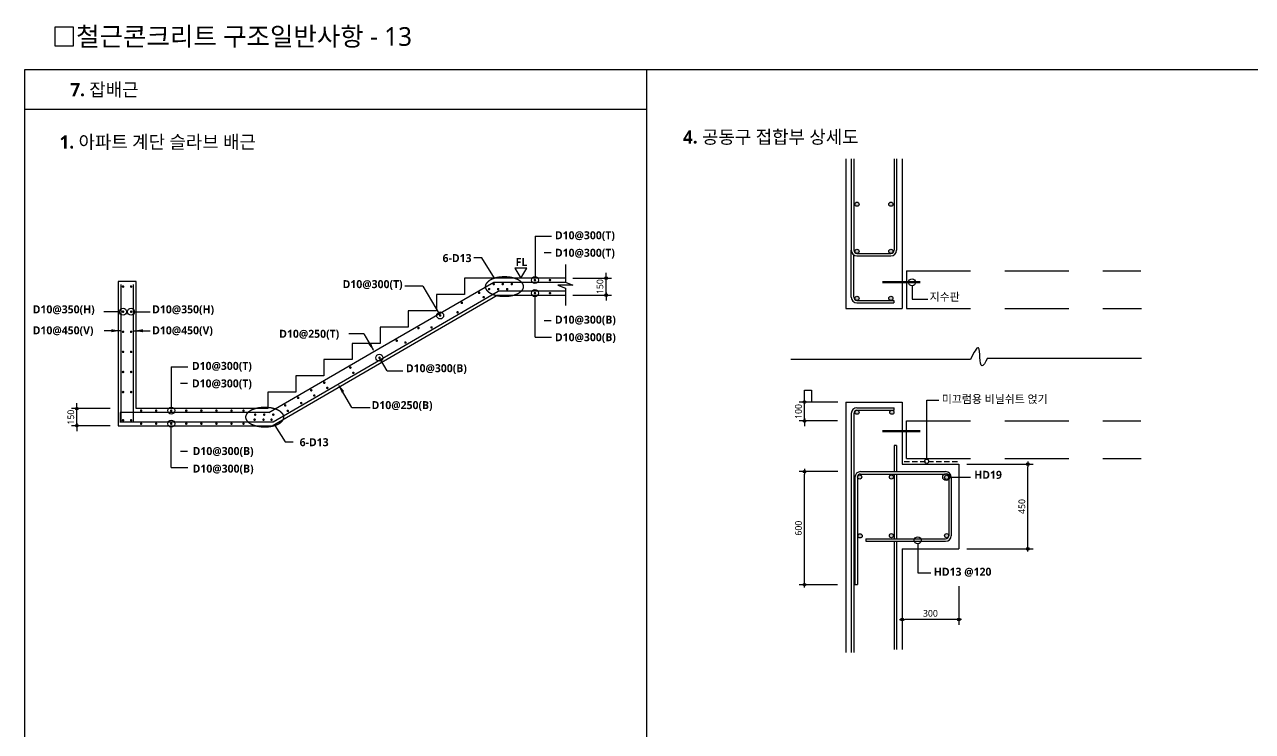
# Model space of a CAD drawing. Header units: millimetres. Extents: x 4573 to 501064, y -176100 to -4304.
# Drawn here: x 4650 to 50683, y -149602 to -123104 of the extents above; entities that cross this region are included whole.
import ezdxf
from ezdxf.enums import TextEntityAlignment as Align

# ---------------------------------------------------------------- set-up
doc = ezdxf.new("R2010")
doc.units = ezdxf.units.MM
doc.header["$LTSCALE"] = 800
for name, pattern in [('HID', [2.3, 1.5, -0.8]), ('HID2', [4.6, 3, -1.6]), ('HIDDEN', [0.375, 0.25, -0.125])]:
    doc.linetypes.add(name, pattern=pattern)
doc.layers.get('Defpoints').update_dxf_attribs({"color": 147})
for name, color, linetype in [('BAR', 40, 'Continuous'), ('BAR-S', 4, 'Continuous'), ('DIM', 7, 'Continuous'), ('ELE4', 4, 'Continuous'), ('LARGE', 2, 'Continuous'), ('MIDDLE', 6, 'Continuous'), ('RXLEADER', 7, 'Continuous'), ('SYM', 7, 'Continuous'), ('TEXT', 3, 'Continuous'), ('W1', 2, 'Continuous')]:
    doc.layers.add(name, color=color, linetype=linetype)
for name, color, linetype, lineweight in [('CONC', 2, 'Continuous', 30), ('보', 4, 'HIDDEN', 25), ('지수판', 12, 'Continuous', 40)]:
    doc.layers.add(name, color=color, linetype=linetype, lineweight=lineweight)
doc.styles.get("Standard").update_dxf_attribs({"font": 'malgun.ttf'})
doc.styles.add('XR-SHEET-맑은고딕', font='malgun.ttf')
doc.styles.add('맑은고딕B', font='malgunbd.ttf')
doc.dimstyles.new('DIM1', dxfattribs={"dimscale": 10, "dimtxt": 3, "dimasz": 1, "dimexe": 2, "dimexo": 3, "dimgap": 1, "dimtad": 1, "dimdec": 0, "dimzin": 0, "dimdsep": 46, "dimtxsty": 'XR-SHEET-맑은고딕', "dimblk1": 'DIMDOT', "dimblk2": 'DIMDOT', "dimsah": 1, "dimcen": -1, "dimdle": 1.5, "dimclrt": 3, "dimadec": 0, "dimazin": 0, "dimtfac": 1, "dimtdec": 0, "dimtix": 1, "dimtmove": 2, "dimatfit": 3, "dimldrblk": 'DIMDOT', "dimfxl": 1, "dimtvp": 1, "dimtolj": 1, "dimtzin": 0, "dimarcsym": 0})
doc.dimstyles.new('HDIM', dxfattribs={"dimtxt": 1, "dimasz": 25, "dimexe": 50, "dimexo": 100, "dimgap": 50, "dimtad": 1, "dimdec": 0, "dimrnd": 0.25, "dimzin": 0, "dimdsep": 46, "dimlunit": 6, "dimtxsty": 'XR-SHEET-맑은고딕', "dimblk1": '_CIDOT', "dimblk2": '_CIDOT', "dimsah": 1, "dimcen": 5, "dimclrd": 7, "dimclre": 7, "dimclrt": 3, "dimadec": 0, "dimazin": 0, "dimtfac": 1, "dimtdec": 0, "dimtix": 1, "dimtmove": 2, "dimatfit": 3, "dimfxl": 1, "dimtolj": 1, "dimtzin": 0, "dimarcsym": 0})

# ---------------------------------------------------------------- blocks, each defined once
blk = doc.blocks.new('_CIDOT')
at = {"color": 0, "linetype": 'ByBlock'}
blk.add_line((2, 0), (-1, 0), dxfattribs=at)
at = {"color": 0, "linetype": 'ByBlock', "const_width": 0.5}
blk.add_lwpolyline([(-0.25, 0, 1), (0.25, 0, 1)], format="xyb", close=True, dxfattribs=at)
blk = doc.blocks.new('DIMDOT')
at = {"layer": 'DIM'}
blk.add_line((1, 0), (-1, 0), dxfattribs=at)
blk.add_circle((0, 0), 0.5, dxfattribs=at)
blk = doc.blocks.new('*D497')
at = {"layer": 'Defpoints', "color": 0, "transparency": 16777216}
for p in [(37552, -143862), (39671, -143862), (37552, -145403)]:
    blk.add_point(p, dxfattribs=at)
at = {"layer": 'DIM', "color": 0, "lineweight": -2, "transparency": 16777216}
for p, q in [((37552, -144162), (37552, -145603)), ((39671, -144162), (39671, -145603)), ((39571, -145403), (37652, -145403))]:
    blk.add_line(p, q, dxfattribs=at)
at = {"layer": 'DIM', "color": 0, "lineweight": -2, "transparency": 16777216, "xscale": 100, "yscale": 100, "zscale": 100, "rotation": 180}
blk.add_blockref('DIMDOT', (37552, -145403), dxfattribs=at)
at = {"layer": 'DIM', "color": 0, "lineweight": -2, "transparency": 16777216, "xscale": 100, "yscale": 100, "zscale": 100}
blk.add_blockref('DIMDOT', (39671, -145403), dxfattribs=at)
at = {"layer": 'DIM', "color": 4, "transparency": 16777216, "insert": (38611, -145176), "char_height": 250, "attachment_point": 5}
blk.add_mtext('\\A1;300', dxfattribs=at)
blk = doc.blocks.new('*D498')
at = {"layer": 'Defpoints', "color": 0, "transparency": 16777216}
for p in [(33892, -139862), (35434, -139862), (35428, -144100)]:
    blk.add_point(p, dxfattribs=at)
at = {"layer": 'DIM', "color": 0, "lineweight": -2, "transparency": 16777216}
for p, q in [((35134, -139862), (33692, -139862)), ((33892, -144000), (33892, -139962)), ((35128, -144100), (33692, -144100))]:
    blk.add_line(p, q, dxfattribs=at)
at = {"layer": 'DIM', "color": 0, "lineweight": -2, "transparency": 16777216, "xscale": 100, "yscale": 100, "zscale": 100}
for p, rotation in [((33892, -139862), 90), ((33892, -144100), 270)]:
    blk.add_blockref('DIMDOT', p, dxfattribs=dict(at, rotation=rotation))
at = {"layer": 'DIM', "color": 4, "transparency": 16777216, "insert": (33664, -141981), "char_height": 250, "attachment_point": 5, "rotation": 90}
blk.add_mtext('\\A1;600', dxfattribs=at)
blk = doc.blocks.new('*D499')
at = {"layer": 'Defpoints', "color": 0, "transparency": 16777216}
for p in [(33892, -137254), (35434, -137254), (35428, -137963)]:
    blk.add_point(p, dxfattribs=at)
at = {"layer": 'DIM', "color": 0, "lineweight": -2, "transparency": 16777216}
for p, q in [((33892, -137154), (33892, -137054)), ((35134, -137254), (33692, -137254)), ((33892, -137963), (33892, -137254)), ((35128, -137963), (33692, -137963)), ((33892, -138063), (33892, -138163))]:
    blk.add_line(p, q, dxfattribs=at)
at = {"layer": 'DIM', "color": 0, "lineweight": -2, "transparency": 16777216, "xscale": 100, "yscale": 100, "zscale": 100}
for p, rotation in [((33892, -137254), 270), ((33892, -137963), 90)]:
    blk.add_blockref('DIMDOT', p, dxfattribs=dict(at, rotation=rotation))
at = {"layer": 'DIM', "color": 4, "transparency": 16777216, "insert": (33664, -137608), "char_height": 250, "attachment_point": 5, "rotation": 90}
blk.add_mtext('\\A1;100', dxfattribs=at)
blk = doc.blocks.new('*D500')
at = {"layer": 'Defpoints', "color": 0, "transparency": 16777216}
for p in [(39671, -139580), (42267, -139580), (39675, -142758)]:
    blk.add_point(p, dxfattribs=at)
at = {"layer": 'DIM', "color": 0, "lineweight": -2, "transparency": 16777216}
for p, q in [((39971, -139580), (42467, -139580)), ((42267, -142658), (42267, -139680)), ((39975, -142758), (42467, -142758))]:
    blk.add_line(p, q, dxfattribs=at)
at = {"layer": 'DIM', "color": 0, "lineweight": -2, "transparency": 16777216, "xscale": 100, "yscale": 100, "zscale": 100}
for p, rotation in [((42267, -139580), 90), ((42267, -142758), 270)]:
    blk.add_blockref('DIMDOT', p, dxfattribs=dict(at, rotation=rotation))
at = {"layer": 'DIM', "color": 4, "transparency": 16777216, "insert": (42039, -141169), "char_height": 250, "attachment_point": 5, "rotation": 90}
blk.add_mtext('\\A1;450', dxfattribs=at)
blk = doc.blocks.new('*D487')
at = {"layer": 'Defpoints', "color": 0, "transparency": 16777216}
for p in [(6613, -137501), (8155, -137501), (8155, -138141)]:
    blk.add_point(p, dxfattribs=at)
at = {"layer": 'DIM', "color": 0, "lineweight": -2, "transparency": 16777216}
for p, q in [((7855, -137501), (6413, -137501)), ((6613, -137401), (6613, -137301)), ((6613, -138141), (6613, -137501)), ((7855, -138141), (6413, -138141)), ((6613, -138241), (6613, -138341))]:
    blk.add_line(p, q, dxfattribs=at)
at = {"layer": 'DIM', "color": 0, "lineweight": -2, "transparency": 16777216, "xscale": 100, "yscale": 100, "zscale": 100}
for p, rotation in [((6613, -137501), 270), ((6613, -138141), 90)]:
    blk.add_blockref('DIMDOT', p, dxfattribs=dict(at, rotation=rotation))
at = {"layer": 'DIM', "color": 4, "transparency": 16777216, "insert": (6385, -137821), "char_height": 250, "attachment_point": 5, "rotation": 90}
blk.add_mtext('\\A1;\\A1;150', dxfattribs=at)
blk = doc.blocks.new('*D488')
at = {"layer": 'Defpoints', "color": 0, "transparency": 16777216}
for p in [(24908, -132607), (26450, -132607), (24908, -133247)]:
    blk.add_point(p, dxfattribs=at)
at = {"layer": 'DIM', "color": 0, "lineweight": -2, "transparency": 16777216}
for p, q in [((26450, -132507), (26450, -132407)), ((25208, -132607), (26650, -132607)), ((26450, -133247), (26450, -132607)), ((25208, -133247), (26650, -133247)), ((26450, -133347), (26450, -133447))]:
    blk.add_line(p, q, dxfattribs=at)
at = {"layer": 'DIM', "color": 0, "lineweight": -2, "transparency": 16777216, "xscale": 100, "yscale": 100, "zscale": 100}
for p, rotation in [((26450, -132607), 270), ((26450, -133247), 90)]:
    blk.add_blockref('DIMDOT', p, dxfattribs=dict(at, rotation=rotation))
at = {"layer": 'DIM', "color": 4, "transparency": 16777216, "insert": (26222, -132927), "char_height": 250, "attachment_point": 5, "rotation": 90}
blk.add_mtext('\\A1;\\A1;150', dxfattribs=at)

msp = doc.modelspace()

# ---------------------------------------------------------------- hatches: boundary and pattern name
at = {"layer": 'BAR'}
h = msp.add_hatch(color=256, dxfattribs=at)
edge = h.paths.add_edge_path()
edge.add_arc((35857.4, -129837.8), 77.7, 0, 360)
edge = h.paths.add_edge_path()
edge.add_arc((37128.5, -129837.8), 77.7, 0, 360)
edge = h.paths.add_edge_path()
edge.add_arc((35857.4, -131603.3), 77.7, 0, 360)
edge = h.paths.add_edge_path()
edge.add_arc((37128.5, -131603.3), 77.7, 0, 360)
edge = h.paths.add_edge_path()
edge.add_arc((35857.4, -133368.7), 77.7, 0, 360)
edge = h.paths.add_edge_path()
edge.add_arc((37128.5, -133368.7), 77.7, 0, 360)
edge = h.paths.add_edge_path()
edge.add_arc((35857.4, -137635.7), 77.7, 0, 360)
edge = h.paths.add_edge_path()
edge.add_arc((37165.5, -137635.7), 77.7, 0, 360)
edge = h.paths.add_edge_path()
edge.add_arc((35958.7, -140063.5), 77.7, 0, 360)
edge = h.paths.add_edge_path()
edge.add_arc((37148.7, -140063.5), 77.7, 0, 360)
edge = h.paths.add_edge_path()
edge.add_arc((39218.8, -140074.3), 77.7, 0, 360)
edge = h.paths.add_edge_path()
edge.add_arc((39218.8, -142263.5), 77.7, 0, 360)
edge = h.paths.add_edge_path()
edge.add_arc((37148.7, -142263.5), 77.7, 0, 360)
edge = h.paths.add_edge_path()
edge.add_arc((35974.1, -142270.7), 77.7, 0, 360)

# ---------------------------------------------------------------- linework, layer by layer
at = {"color": 7, "lineweight": 9}
msp.add_line((37552.2, -143110.7), (37552.2, -145787.9), dxfattribs=at)
msp.add_lwpolyline([(34151.4, -137254.3), (33891.9, -137254.3), (33891.9, -136807.4), (34151.4, -136807.4)], close=True)
at = {"layer": 'BAR'}
for p, q in [((35645.5, -128141.6), (35645.5, -131560.9)), ((35737.3, -128141.6), (35737.3, -131560.9)), ((37248.6, -128141.6), (37248.6, -131560.9)), ((37340.4, -128141.6), (37340.4, -131560.9)), ((35645.5, -133326.4), (35645.5, -131560.9)), ((35737.3, -133326.4), (35737.3, -131730.5)), ((35857.4, -131681), (37128.5, -131681)), ((35857.4, -131772.8), (37128.5, -131772.8)), ((8267.8, -137990.1), (8267.8, -132851.3)), ((8717.8, -132851.3), (8717.8, -137990.1)), ((17985.5, -135225), (22237.7, -132757.2)), ((22237.7, -132757.2), (24926.5, -132757.2)), ((13971, -137990.1), (22403.9, -133096)), ((24926.5, -133096), (22403.9, -133096)), ((35857.4, -133446.4), (37242.4, -133446.4)), ((37242.4, -133446.4), (37242.4, -133538.2)), ((35857.4, -133538.2), (37242.4, -133538.2)), ((13804.8, -137651.3), (17985.5, -135225)), ((35857.4, -137466.2), (37248.6, -137466.2)), ((35857.4, -137558), (37248.6, -137558)), ((37248.6, -137558), (37248.6, -137466.2)), ((13804.8, -137651.3), (8230.1, -137651.3)), ((8230.1, -137651.3), (8230.1, -138017.8)), ((8267.8, -137990.1), (13971, -137990.1)), ((35645.5, -137678), (35645.5, -146646.2)), ((35737.3, -137678), (35737.3, -146646.2)), ((37248.6, -138877.4), (37248.6, -139862.4)), ((37340.4, -138877.4), (37248.6, -138877.4)), ((37340.4, -138877.4), (37340.4, -139862.4)), ((35992.7, -139862.4), (39176.4, -139862.4)), ((35780.8, -140074.3), (35780.8, -144099.5)), ((35872.6, -140069.3), (35872.6, -144099.5)), ((35999.1, -139954.2), (39176.4, -139954.2)), ((37248.6, -139954.2), (37248.6, -142383.5)), ((37340.4, -139954.2), (37340.4, -142383.5)), ((39296.5, -140074.3), (39296.5, -142263.5)), ((39388.3, -140074.3), (39388.3, -142263.5)), ((36185.7, -142383.5), (39176.4, -142383.5)), ((36185.7, -142383.5), (36185.7, -142475.3)), ((36185.7, -142475.3), (39176.4, -142475.3)), ((37248.6, -142475.3), (37248.6, -146534.4)), ((37340.4, -142475.3), (37340.4, -146534.4)), ((35781.3, -144099.5), (35872.6, -144099.5))]:
    msp.add_line(p, q, dxfattribs=at)
for centre in [(35857.4, -129837.8), (37128.5, -129837.8), (35857.4, -131603.3), (37128.5, -131603.3), (35857.4, -133368.7), (37128.5, -133368.7), (35857.4, -137635.7), (37165.5, -137635.7), (35958.7, -140063.5), (37148.7, -140063.5), (39218.8, -140074.3), (35974.1, -142270.7), (37148.7, -142263.5), (39218.8, -142263.5)]:
    msp.add_circle(centre, 77.7, dxfattribs=at)
for centre, radius, start, end in [((35857.4, -131560.9), 211.9, 180, 270), ((35857.4, -131560.9), 120.1, 180, 270), ((37128.5, -131560.9), 211.9, 270, 0), ((37128.5, -131560.9), 120.1, 270, 0), ((35857.4, -133326.4), 211.9, 180, 270), ((35857.4, -133326.4), 120.1, 180, 270), ((35857.4, -137678), 211.9, 90, 180), ((35857.4, -137678), 120.1, 90, 180), ((35992.7, -140074.3), 211.9, 90, 180), ((39176.4, -140074.3), 211.9, 0, 90), ((35992.7, -140074.3), 120.1, 90, 180), ((39176.4, -140074.3), 120.1, 0, 90), ((39176.4, -142263.5), 120.1, 270, 0), ((39176.4, -142263.5), 211.9, 270, 0)]:
    msp.add_arc(centre, radius, start, end, dxfattribs=at)
at = {"layer": 'BAR-S', "const_width": 47.1}
for points in [[(8366.6, -132926.6, 1), (8319.5, -132926.6, 1)], [(8620.7, -132926.6, -1), (8667.8, -132926.6, -1)], [(22041.6, -133020.7, -1), (22088.6, -133020.7, -1)], [(22214.2, -132832.5, 1), (22261.3, -132832.5, 1)], [(22380.4, -133020.7, -1), (22427.5, -133020.7, -1)], [(22553, -132832.5, 1), (22600.1, -132832.5, 1)], [(22719.2, -133020.7, -1), (22766.3, -133020.7, -1)], [(22891.8, -132832.5, 1), (22938.9, -132832.5, 1)], [(23760, -132681.9, -1), (23807, -132681.9, -1)], [(24324.7, -132681.9, -1), (24371.7, -132681.9, -1)], [(21055.8, -133516.5, -1), (21032.4, -133557.4, -1)], [(21703.4, -133140.7, -1), (21680, -133181.5, -1)], [(21849.4, -133344.4, -1), (21872.8, -133303.5, -1)], [(23760, -133171.3, -1), (23807, -133171.3, -1)], [(24324.7, -133171.3, -1), (24371.7, -133171.3, -1)], [(8366.6, -133867.8, 1), (8319.5, -133867.8, 1)], [(8620.7, -133867.8, -1), (8667.8, -133867.8, -1)], [(20872.6, -133911.3, -1), (20896, -133870.4, -1)], [(19895.8, -134478.2, -1), (19919.1, -134437.4, -1)], [(20241.8, -133988.9, -1), (20218.4, -134029.8, -1)], [(8366.6, -134620.7, 1), (8319.5, -134620.7, 1)], [(8620.7, -134620.7, -1), (8667.8, -134620.7, -1)], [(19427.7, -134461.4, -1), (19404.4, -134502.2, -1)], [(8366.6, -135373.6, 1), (8319.5, -135373.6, 1)], [(8620.7, -135373.6, -1), (8667.8, -135373.6, -1)], [(18613.7, -134933.8, -1), (18590.4, -134974.6, -1)], [(18919, -135045.1, -1), (18942.3, -135004.3, -1)], [(17942.1, -135612, -1), (17965.5, -135571.2, -1)], [(8366.6, -136126.6, 1), (8319.5, -136126.6, 1)], [(8620.7, -136126.6, -1), (8667.8, -136126.6, -1)], [(16851.9, -135983.6, -1), (16875.3, -135942.7, -1)], [(16965.3, -136178.9, -1), (16988.7, -136138.1, -1)], [(15863.2, -136530, 1), (15910.3, -136530, 1)], [(15988.5, -136745.8, -1), (16011.8, -136705, -1)], [(8366.6, -136879.5, 1), (8319.5, -136879.5, 1)], [(8620.7, -136879.5, -1), (8667.8, -136879.5, -1)], [(14886.4, -137097, 1), (14933.5, -137097, 1)], [(15374.8, -136813.5, 1), (15421.9, -136813.5, 1)], [(15488.2, -137008.9, 1), (15535.3, -137008.9, 1)], [(9042.5, -137576, 1), (8995.4, -137576, 1)], [(9607.2, -137576, 1), (9560.2, -137576, 1)], [(10171.9, -137576, 1), (10124.9, -137576, 1)], [(10736.6, -137576, 1), (10689.6, -137576, 1)], [(11301.3, -137576, 1), (11254.3, -137576, 1)], [(11866, -137576, 1), (11819, -137576, 1)], [(12430.7, -137576, 1), (12383.7, -137576, 1)], [(12882.5, -137576, 1), (12835.4, -137576, 1)], [(14398, -137380.4, 1), (14445.1, -137380.4, 1)], [(14505.3, -137606.6, -1), (14528.7, -137565.7, -1)], [(15011.7, -137312.7, -1), (15035, -137271.9, -1)], [(8366.6, -137937.4, -1), (8319.5, -137937.4, -1)], [(8620.7, -137937.4, 1), (8667.8, -137937.4, 1)], [(9042.5, -138065.4, 1), (8995.4, -138065.4, 1)], [(9607.2, -138065.4, 1), (9560.2, -138065.4, 1)], [(10171.9, -138065.4, 1), (10124.9, -138065.4, 1)], [(10736.6, -138065.4, 1), (10689.6, -138065.4, 1)], [(11301.3, -138065.4, 1), (11254.3, -138065.4, 1)], [(11866, -138065.4, 1), (11819, -138065.4, 1)], [(12430.7, -138065.4, 1), (12383.7, -138065.4, 1)], [(12882.5, -138065.4, 1), (12835.4, -138065.4, 1)], [(13298.1, -137914.8, 1), (13251, -137914.8, 1)], [(13320.1, -137726.6, -1), (13273, -137726.6, -1)], [(13631.1, -137914.8, 1), (13584.1, -137914.8, 1)], [(13658.9, -137726.6, -1), (13611.8, -137726.6, -1)], [(13933.7, -137914.8, 1), (13886.7, -137914.8, 1)], [(13997.7, -137726.6, -1), (13950.7, -137726.6, -1)]]:
    msp.add_lwpolyline(points, format="xyb", close=True, dxfattribs=at)
at = {"layer": 'CONC', "color": 0}
for p, q in [((35433.7, -128141.6), (35433.7, -133750.1)), ((37552.2, -128141.6), (37552.2, -133750.1)), ((35433.7, -133750.1), (37552.2, -133750.1)), ((35433.7, -137254.3), (35433.7, -146646.2)), ((35433.7, -137254.3), (37552.2, -137254.3)), ((37552.2, -137254.3), (37552.2, -139580)), ((37552.2, -139580), (39670.7, -139580)), ((39670.7, -139580), (39670.7, -142757.8)), ((37552.2, -142757.8), (37552.2, -146534.4)), ((37552.2, -142757.8), (39670.7, -142757.8))]:
    msp.add_line(p, q, dxfattribs=at)
at = {"layer": 'DIM'}
for p, q in [((40107.5, -135657.5), (33375.2, -135657.5)), ((40756.2, -135607.3), (46522.6, -135607.3)), ((38479.8, -137179.3), (38923, -137179.3))]:
    msp.add_line(p, q, dxfattribs=at)
for centre, radius in [((37921.1, -132765.7), 129.1), ((38471.5, -139476.2), 76.7), ((39201, -140065.4), 129.1), ((38134.4, -142435.9), 129.1)]:
    msp.add_circle(centre, radius, dxfattribs=at)
msp.add_spline([(40756.2, -135607.3), (40536.2, -135902.4), (40410.2, -135225.2), (40107.5, -135657.5)], degree=3, dxfattribs=at)
at = {"layer": 'ELE4', "color": 2}
for p, q in [((27983.3, -176100), (27983.3, -124800)), ((4650, -126270.6), (27983.3, -126270.6))]:
    msp.add_line(p, q, dxfattribs=at)
at = {"layer": 'ELE4'}
msp.add_lwpolyline([(4650, -176100), (73350, -176100), (73350, -124800), (4650, -124800)], close=True, dxfattribs=at)
at = {"layer": 'RXLEADER'}
for p, q in [((23787.4, -131033.9), (23787.4, -132551.1)), ((23787.4, -131033.9), (24401.8, -131033.9)), ((24131.9, -131653.3), (24395.4, -131653.3)), ((21787.9, -131853.2), (21487.3, -131853.2)), ((22267.6, -132615.1), (21787.9, -131853.2)), ((19577.7, -132909), (18905.1, -132909)), ((19577.7, -132909), (20230.1, -134009.4)), ((23787.4, -134819.2), (23787.4, -133302)), ((8212.3, -133867.8), (7625.1, -133867.8)), ((8775.1, -133867.8), (9362.2, -133867.8)), ((24131.9, -134199.9), (24395.4, -134199.9)), ((8240.7, -134581.5), (7631.5, -134581.5)), ((8746.6, -134581.5), (9355.8, -134581.5)), ((17367.6, -134697.3), (16803.2, -134697.3)), ((17367.6, -134697.3), (17719.4, -135293.9)), ((23787.4, -134819.2), (24401.8, -134819.2)), ((18248.8, -136089.1), (17953.8, -135591.6)), ((10152.3, -135928.1), (10152.3, -137445.2)), ((10152.3, -135928.1), (10766.7, -135928.1)), ((18248.8, -136089.1), (18830.2, -136089.1)), ((10496.8, -136547.4), (10760.3, -136547.4)), ((16917.8, -137453.2), (16440.3, -136644)), ((16917.8, -137453.2), (17609.4, -137453.2)), ((10152.3, -139713.3), (10152.3, -138196.2)), ((14032.2, -138130.7), (14420.9, -138748.1)), ((14420.9, -138748.1), (14721.4, -138748.1)), ((10496.8, -139094), (10760.3, -139094)), ((10152.3, -139713.3), (10766.7, -139713.3))]:
    msp.add_line(p, q, dxfattribs=at)
for points in [[(24131.9, -132757.2, 0, 112.9, 0), (24131.9, -132418.3, 0, 0, 0), (24131.9, -131653.3, 0, 0, 0)], [(24131.9, -133096, 0, 112.9, 0), (24131.9, -133434.8, 0, 0, 0), (24131.9, -134199.9, 0, 0, 0)], [(8240.7, -134581.5, 0, 112.9, 0), (7901.9, -134581.5, 112.9, 112.9, 0)], [(8746.6, -134581.5, 0, 112.9, 0), (9085.4, -134581.5, 112.9, 112.9, 0)], [(17759.5, -135357.6, 0, 112.9, 0), (17593, -135068.5, 112.9, 112.9, 0)], [(10496.8, -137651.3, 0, 112.9, 0), (10496.8, -137312.5, 0, 0, 0), (10496.8, -136547.4, 0, 0, 0)], [(16400.2, -136580.3, 0, 112.9, 0), (16587.2, -136873.7, 112.9, 112.9, 0)], [(10496.8, -137990.1, 0, 112.9, 0), (10496.8, -138328.9, 0, 0, 0), (10496.8, -139094, 0, 0, 0)]]:
    msp.add_lwpolyline(points, format="xyseb", dxfattribs=at)
at = {"layer": 'RXLEADER', "linetype": 'HID'}
for points in [[(22640.8, -132563.2, 0.0517339), (22350.8, -132593.3, 0.0655902), (22133.5, -132669.7, 0.1044886), (21967.3, -132803.2, 0.1731026), (21923.3, -132926.6, 0.1731026), (21967.3, -133050, 0.1044886), (22133.5, -133183.5, 0.0655902), (22350.8, -133259.8, 0.0517339), (22640.8, -133289.9, 0.0517339), (22930.9, -133259.8, 0.0655902), (23148.2, -133183.5, 0.1044886), (23314.3, -133050, 0.1731026), (23358.4, -132926.6, 0.1731026), (23314.3, -132803.2, 0.1044886), (23148.2, -132669.7, 0.0655902), (22930.9, -132593.3, 0.0517339)], [(13654.2, -137457.4, 0.0517339), (13364.2, -137487.4, 0.0655902), (13146.8, -137563.8, 0.1044886), (12980.7, -137697.3, 0.1731026), (12936.7, -137820.7, 0.1731026), (12980.7, -137944.1, 0.1044886), (13146.8, -138077.6, 0.0655902), (13364.2, -138154, 0.0517339), (13654.2, -138184, 0.0517339), (13944.2, -138154, 0.0655902), (14161.6, -138077.6, 0.1044886), (14327.7, -137944.1, 0.1731026), (14371.7, -137820.7, 0.1731026), (14327.7, -137697.3, 0.1044886), (14161.6, -137563.8, 0.0655902), (13944.2, -137487.4, 0.0517339)]]:
    msp.add_lwpolyline(points, format="xyb", close=True, dxfattribs=at)
at = {"layer": 'RXLEADER'}
for centre in [(23783.5, -132681.9), (23783.5, -133171.3), (8343.1, -133867.8), (8644.3, -133867.8), (20230.1, -134009.4), (17953.8, -135591.6), (10148.4, -137576), (10148.4, -138065.4)]:
    msp.add_circle(centre, 130.8, dxfattribs=at)
at = {"layer": 'SYM'}
msp.add_lwpolyline([(24926.5, -132102.5), (24926.5, -132757.2), (25208.8, -132870.1), (24644.1, -132870.1), (24926.5, -132983.1), (24926.5, -133637.7)], dxfattribs=at)
msp.add_lwpolyline([(23032.2, -132230.1), (23258, -132606.6), (23483.9, -132230.1)], close=True, dxfattribs=at)
at = {"layer": 'TEXT'}
msp.add_lwpolyline([(6486.2, -123200), (5786.2, -123200), (5786.2, -123900), (6486.2, -123900)], close=True, dxfattribs=at)
at = {"layer": 'W1'}
for p, q in [((8154.8, -132738.3), (8154.8, -138140.7)), ((8832.5, -132738.3), (8154.8, -132738.3)), ((8832.5, -137500.7), (8832.5, -132738.3)), ((24926.5, -132606.6), (21143.1, -132606.6)), ((21143.1, -132606.6), (21143.1, -133218.3)), ((13936.5, -138140.7), (22369.5, -133246.6)), ((20089, -133218.3), (20089, -133830.1)), ((21143.1, -133218.3), (20089, -133218.3)), ((22369.5, -133246.6), (24926.5, -133246.6)), ((19034.8, -133830.1), (19034.8, -134441.9)), ((20089, -133830.1), (19034.8, -133830.1)), ((19034.8, -134441.9), (17980.7, -134441.9)), ((17980.7, -134441.9), (17980.7, -135053.6)), ((17980.7, -135053.6), (16926.6, -135053.6)), ((16926.6, -135053.6), (16926.6, -135665.4)), ((15872.5, -135665.4), (15872.5, -136277.2)), ((16926.6, -135665.4), (15872.5, -135665.4)), ((15872.5, -136277.2), (14818.4, -136277.2)), ((14818.4, -136277.2), (14818.4, -136888.9)), ((14818.4, -136888.9), (13764.3, -136888.9)), ((13764.3, -136888.9), (13764.3, -137500.7)), ((13764.3, -137500.7), (8832.5, -137500.7)), ((8154.8, -138140.7), (13936.5, -138140.7))]:
    msp.add_line(p, q, dxfattribs=at)
at = {"layer": '보', "linetype": 'HID2'}
for p, q in [((37714.4, -132336.1), (46493.7, -132336.1)), ((37714.4, -132336.1), (37714.4, -133750.1)), ((37714.4, -133750.1), (46522.6, -133750.1)), ((37714.4, -137962.6), (46493.7, -137962.6)), ((37714.4, -139375.2), (37714.4, -137962.6)), ((37714.4, -139375.2), (46512.8, -139375.2))]:
    msp.add_line(p, q, dxfattribs=at)
at = {"layer": '보'}
msp.add_line((37626, -139478.4), (39668.7, -139478.4), dxfattribs=at)
at = {"layer": '지수판', "lineweight": 80}
for p, q in [((36816.4, -132766.5), (38225.6, -132766.5)), ((36816.4, -138344.1), (38225.6, -138344.1))]:
    msp.add_line(p, q, dxfattribs=at)

# ---------------------------------------------------------------- texts
at = {"layer": 'LARGE', "style": '맑은고딕B'}
msp.add_text('7. 잡배근', height=490.2, dxfattribs=at).set_placement((6365.8, -125788.9))
at = {"layer": 'MIDDLE', "style": '맑은고딕B'}
for s, p in [('4. 공동구 접합부 상세도', (29336, -127564.3)), ('1. 아파트 계단 슬라브 배근', (5961.8, -127750.7))]:
    msp.add_text(s, height=490.196, dxfattribs=at).set_placement(p)
at = {"layer": 'RXLEADER', "style": '맑은고딕B'}
for s, p in [('D10@300(T)', (24533.6, -131151.7)), ('D10@300(T)', (24533.6, -131809.4)), ('6-D13', (20321.7, -132008.3)), ('FL', (23060.5, -132155.4)), ('D10@300(T)', (16574.7, -132984.6)), ('지수판', (38580.2, -133461)), ('D10@350(H)', (4956.6, -133929.6)), ('D10@350(H)', (9433.8, -133929.6)), ('D10@450(V)', (4956.6, -134715.9)), ('D10@450(V)', (9433.8, -134715.9)), ('D10@300(B)', (24533.6, -134316)), ('D10@250(T)', (14197.5, -134846)), ('D10@300(B)', (24533.6, -134973.6)), ('D10@300(T)', (10923.8, -136048.8)), ('D10@300(B)', (18946.4, -136134.7)), ('D10@300(T)', (10923.8, -136706.5)), ('미끄럼용 비닐쉬트 얹기', (39036.7, -137293.7)), ('D10@250(B)', (17661.9, -137519.8)), ('D10@300(B)', (10952.4, -139241.7)), ('6-D13', (14963.7, -138910)), ('D10@300(B)', (10952.4, -139899.3)), ('HD19', (40255.2, -140132.4)), ('HD13 @120', (38740.9, -143766.3))]:
    msp.add_text(s, height=300, dxfattribs=at).set_placement(p)
at = {"layer": 'TEXT', "style": 'XR-SHEET-맑은고딕'}
msp.add_text('철근콘크리트 구조일반사항 - 13', height=700, dxfattribs=at).set_placement((6586.2, -123550), align=Align.MIDDLE_LEFT)

# ---------------------------------------------------------------- dimensions: what is measured, and where the dimension line sits
at = {"layer": 'DIM'}
for base, p1, p2, angle, text, picture, middle in [((26449.6, -132606.6), (24907.8, -133246.6), (24907.8, -132606.6), 90, '\\A1;150', '*D488', (26221.9, -132926.6)), ((33891.9, -137254.3), (35427.9, -137962.6), (35433.7, -137254.3), 90, '100', '*D499', (33664.3, -137608.5)), ((6613.1, -137500.7), (8154.8, -138140.7), (8154.8, -137500.7), 90, '\\A1;150', '*D487', (6385.4, -137820.7)), ((42266.9, -139580), (39675.1, -142757.8), (39670.7, -139580), 90, '450', '*D500', (42039.3, -141168.9)), ((33891.9, -139862.4), (35427.9, -144099.5), (35433.7, -139862.4), 90, '600', '*D498', (33664.3, -141981)), ((37552.2, -145403.4), (39670.7, -143861.6), (37552.2, -143861.6), 180, '300', '*D497', (38611.5, -145175.7))]:
    dim = msp.add_linear_dim(base=base, p1=p1, p2=p2, angle=angle, text=text, dimstyle='DIM1', override={"dimscale": 100, "dimtxt": 2.5, "dimtxsty": 'Standard', "dimclrt": 4}, dxfattribs=at)
    dim.commit()
    dim.dimension.update_dxf_attribs({"geometry": picture, "text_midpoint": middle})

# ---------------------------------------------------------------- leaders
for points in [[(37921.1, -132894.8), (37921.1, -133392.6), (38511.2, -133392.6)], [(38479.8, -139419.7), (38479.8, -137179.3)], [(39330, -140065.4), (40109.8, -140065.4)], [(38134.4, -142564.9), (38134.4, -143652.5), (38630, -143652.5)]]:
    msp.add_leader(points, dimstyle='HDIM', override={"dimgap": 50, "dimtad": 0}, dxfattribs=at)

doc.saveas('drawing.dxf')
